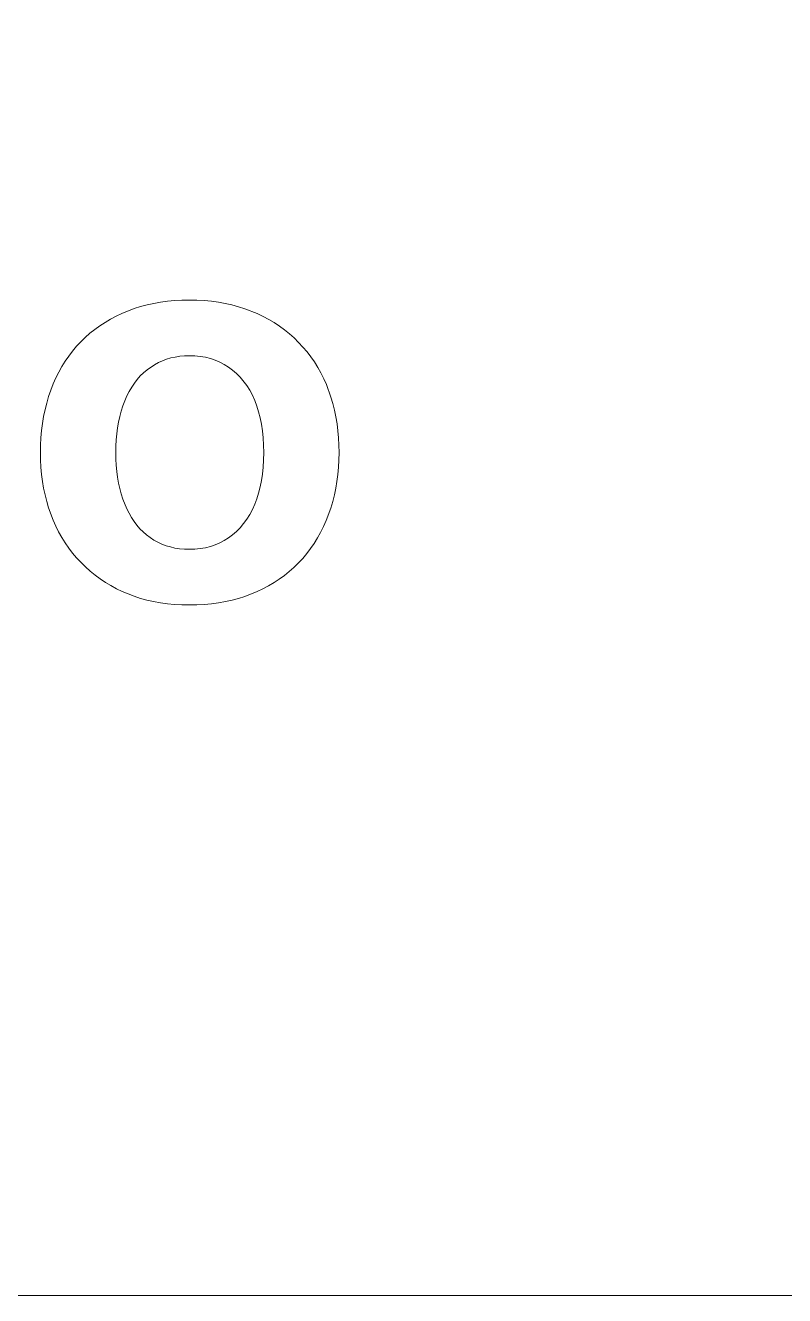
# Model space of a CAD drawing. Header units: millimetres. Extents: x -101 to 34, y -11 to -1.
# Drawn here: x -71.86 to -68.87, y -11.25 to -6.25 of the extents above; entities that cross this region are included whole.
import ezdxf

# ---------------------------------------------------------------- set-up
doc = ezdxf.new("R2010")
doc.units = ezdxf.units.MM
doc.header["$MEASUREMENT"] = 0
doc.layers.add('Layer 1', color=7, linetype='Continuous')

msp = doc.modelspace()

# ---------------------------------------------------------------- linework, layer by layer
at = {"layer": 'Layer 1', "lineweight": 20}
for points, knots in [([(-100.9197, -2.2468), (-100.9197, -2.2468), (-100.9197, -1.2468), (-100.9197, -1.2468), (-55.9197, -1.2468), (-10.9197, -1.2468), (34.0803, -1.2468), (34.0803, -1.2468), (34.0803, -10.2468), (34.0803, -10.2468)], [0, 0, 0, 0, 0.333333, 0.333333, 0.333333, 0.666667, 0.666667, 0.666667, 1, 1, 1, 1]), ([(19.0803, -10.2468), (19.0803, -10.2468), (34.0803, -10.2468), (34.0803, -10.2468), (34.0803, -10.2468), (34.0803, -11.2468), (34.0803, -11.2468), (-10.9197, -11.2468), (-55.9197, -11.2468), (-100.9197, -11.2468), (-100.9197, -11.2468), (-100.9197, -2.2468), (-100.9197, -2.2468), (-100.9197, -2.2468), (-85.9197, -2.2468), (-85.9197, -2.2468), (-85.9197, -2.2468), (-85.9197, -3.2468), (-85.9197, -3.2468), (-85.9197, -3.2468), (-70.9197, -3.2468), (-70.9197, -3.2468), (-70.9197, -3.2468), (-70.9197, -4.2468), (-70.9197, -4.2468), (-70.9197, -4.2468), (-55.9197, -4.2468), (-55.9197, -4.2468), (-55.9197, -4.2468), (-55.9197, -5.2468), (-55.9197, -5.2468), (-55.9197, -5.2468), (-40.9197, -5.2468), (-40.9197, -5.2468), (-40.9197, -5.2468), (-40.9197, -6.2468), (-40.9197, -6.2468), (-40.9197, -6.2468), (-25.9197, -6.2468), (-25.9197, -6.2468), (-25.9197, -6.2468), (-25.9197, -7.2468), (-25.9197, -7.2468), (-25.9197, -7.2468), (-10.9197, -7.2468), (-10.9197, -7.2468), (-10.9197, -7.2468), (-10.9197, -8.2468), (-10.9197, -8.2468), (-10.9197, -8.2468), (4.0803, -8.2468), (4.0803, -8.2468), (4.0803, -8.2468), (4.0803, -9.2468), (4.0803, -9.2468), (4.0803, -9.2468), (19.0803, -9.2468), (19.0803, -9.2468), (19.0803, -9.2468), (19.0803, -10.2468), (19.0803, -10.2468)], [0, 0, 0, 0, 0.05, 0.05, 0.05, 0.1, 0.1, 0.1, 0.15, 0.15, 0.15, 0.2, 0.2, 0.2, 0.25, 0.25, 0.25, 0.3, 0.3, 0.3, 0.35, 0.35, 0.35, 0.4, 0.4, 0.4, 0.45, 0.45, 0.45, 0.5, 0.5, 0.5, 0.55, 0.55, 0.55, 0.6, 0.6, 0.6, 0.65, 0.65, 0.65, 0.7, 0.7, 0.7, 0.75, 0.75, 0.75, 0.8, 0.8, 0.8, 0.85, 0.85, 0.85, 0.9, 0.9, 0.9, 0.95, 0.95, 0.95, 1, 1, 1, 1])]:
    msp.add_open_spline(points, degree=3, knots=knots, dxfattribs=at)
at = {"layer": 'Layer 1', "color": 1, "lineweight": 9}
for points, knots in [([(-70.6252, -7.9285), (-70.6252, -7.9285), (-70.6257, -7.9576), (-70.6257, -7.9576), (-70.6257, -7.9576), (-70.6257, -7.9576), (-70.6257, -7.9576), (-70.6257, -7.9576), (-70.6272, -7.9862), (-70.6272, -7.9862), (-70.6272, -7.9862), (-70.6272, -7.9862), (-70.6272, -7.9862), (-70.6272, -7.9862), (-70.6298, -8.0142), (-70.6298, -8.0142), (-70.6298, -8.0142), (-70.6298, -8.0142), (-70.6298, -8.0142), (-70.6298, -8.0142), (-70.6333, -8.0418), (-70.6333, -8.0418), (-70.6333, -8.0418), (-70.6333, -8.0418), (-70.6333, -8.0418), (-70.6333, -8.0418), (-70.6378, -8.0688), (-70.6378, -8.0688), (-70.6378, -8.0688), (-70.6378, -8.0688), (-70.6378, -8.0688), (-70.6378, -8.0688), (-70.6434, -8.0953), (-70.6434, -8.0953), (-70.6434, -8.0953), (-70.6434, -8.0953), (-70.6434, -8.0953), (-70.6434, -8.0953), (-70.65, -8.1213), (-70.65, -8.1213), (-70.65, -8.1213), (-70.65, -8.1213), (-70.65, -8.1213), (-70.65, -8.1213), (-70.6576, -8.1468), (-70.6576, -8.1468), (-70.6576, -8.1468), (-70.6576, -8.1468), (-70.6576, -8.1468), (-70.6576, -8.1468), (-70.6759, -8.1961), (-70.6759, -8.1961), (-70.6759, -8.1961), (-70.6759, -8.1961), (-70.6759, -8.1961), (-70.6759, -8.1961), (-70.6864, -8.2197), (-70.6864, -8.2197), (-70.6864, -8.2197), (-70.6864, -8.2197), (-70.6864, -8.2197), (-70.6864, -8.2197), (-70.6979, -8.2425), (-70.6979, -8.2425), (-70.6979, -8.2425), (-70.6979, -8.2425), (-70.6979, -8.2425), (-70.6979, -8.2425), (-70.7102, -8.2645), (-70.7102, -8.2645), (-70.7102, -8.2645), (-70.7102, -8.2645), (-70.7102, -8.2645), (-70.7102, -8.2645), (-70.7234, -8.2858), (-70.7234, -8.2858), (-70.7234, -8.2858), (-70.7234, -8.2858), (-70.7234, -8.2858), (-70.7234, -8.2858), (-70.7375, -8.3062), (-70.7375, -8.3062), (-70.7375, -8.3062), (-70.7375, -8.3062), (-70.7375, -8.3062), (-70.7375, -8.3062), (-70.7525, -8.3259), (-70.7525, -8.3259), (-70.7525, -8.3259), (-70.7525, -8.3259), (-70.7525, -8.3259), (-70.7525, -8.3259), (-70.7685, -8.3449), (-70.7685, -8.3449), (-70.7685, -8.3449), (-70.7685, -8.3449), (-70.7685, -8.3449), (-70.7685, -8.3449), (-70.8031, -8.3803), (-70.8031, -8.3803), (-70.8031, -8.3803), (-70.8031, -8.3803), (-70.8031, -8.3803), (-70.8031, -8.3803), (-70.8214, -8.3967), (-70.8214, -8.3967), (-70.8214, -8.3967), (-70.8214, -8.3967), (-70.8214, -8.3967), (-70.8214, -8.3967), (-70.8406, -8.4122), (-70.8406, -8.4122), (-70.8406, -8.4122), (-70.8406, -8.4122), (-70.8406, -8.4122), (-70.8406, -8.4122), (-70.8605, -8.4268), (-70.8605, -8.4268), (-70.8605, -8.4268), (-70.8605, -8.4268), (-70.8605, -8.4268), (-70.8605, -8.4268), (-70.8813, -8.4404), (-70.8813, -8.4404), (-70.8813, -8.4404), (-70.8813, -8.4404), (-70.8813, -8.4404), (-70.8813, -8.4404), (-70.9027, -8.4529), (-70.9027, -8.4529), (-70.9027, -8.4529), (-70.9027, -8.4529), (-70.9027, -8.4529), (-70.9027, -8.4529), (-70.9249, -8.4648), (-70.9249, -8.4648), (-70.9249, -8.4648), (-70.9249, -8.4648), (-70.9249, -8.4648), (-70.9249, -8.4648), (-70.9479, -8.4756), (-70.9479, -8.4756), (-70.9479, -8.4756), (-70.9479, -8.4756), (-70.9479, -8.4756), (-70.9479, -8.4756), (-70.9957, -8.4944), (-70.9957, -8.4944), (-70.9957, -8.4944), (-70.9957, -8.4944), (-70.9957, -8.4944), (-70.9957, -8.4944), (-71.0208, -8.5024), (-71.0208, -8.5024), (-71.0208, -8.5024), (-71.0208, -8.5024), (-71.0208, -8.5024), (-71.0208, -8.5024), (-71.0465, -8.5092), (-71.0465, -8.5092), (-71.0465, -8.5092), (-71.0465, -8.5092), (-71.0465, -8.5092), (-71.0465, -8.5092), (-71.0729, -8.515), (-71.0729, -8.515), (-71.0729, -8.515), (-71.0729, -8.515), (-71.0729, -8.515), (-71.0729, -8.515), (-71.0999, -8.5198), (-71.0999, -8.5198), (-71.0999, -8.5198), (-71.0999, -8.5198), (-71.0999, -8.5198), (-71.0999, -8.5198), (-71.1276, -8.5236), (-71.1276, -8.5236), (-71.1276, -8.5236), (-71.1276, -8.5236), (-71.1276, -8.5236), (-71.1276, -8.5236), (-71.156, -8.5262), (-71.156, -8.5262), (-71.156, -8.5262), (-71.156, -8.5262), (-71.156, -8.5262), (-71.156, -8.5262), (-71.185, -8.5278), (-71.185, -8.5278), (-71.185, -8.5278), (-71.185, -8.5278), (-71.185, -8.5278), (-71.185, -8.5278), (-71.2443, -8.5278), (-71.2443, -8.5278), (-71.2443, -8.5278), (-71.2443, -8.5278), (-71.2443, -8.5278), (-71.2443, -8.5278), (-71.2731, -8.5262), (-71.2731, -8.5262), (-71.2731, -8.5262), (-71.2731, -8.5262), (-71.2731, -8.5262), (-71.2731, -8.5262), (-71.3013, -8.5236), (-71.3013, -8.5236), (-71.3013, -8.5236), (-71.3013, -8.5236), (-71.3013, -8.5236), (-71.3013, -8.5236), (-71.3289, -8.5198), (-71.3289, -8.5198), (-71.3289, -8.5198), (-71.3289, -8.5198), (-71.3289, -8.5198), (-71.3289, -8.5198), (-71.3557, -8.515), (-71.3557, -8.515), (-71.3557, -8.515), (-71.3557, -8.515), (-71.3557, -8.515), (-71.3557, -8.515), (-71.3818, -8.5092), (-71.3818, -8.5092), (-71.3818, -8.5092), (-71.3818, -8.5092), (-71.3818, -8.5092), (-71.3818, -8.5092), (-71.4073, -8.5022), (-71.4073, -8.5022), (-71.4073, -8.5022), (-71.4073, -8.5022), (-71.4073, -8.5022), (-71.4073, -8.5022), (-71.432, -8.4942), (-71.432, -8.4942), (-71.432, -8.4942), (-71.432, -8.4942), (-71.432, -8.4942), (-71.432, -8.4942), (-71.4796, -8.4751), (-71.4796, -8.4751), (-71.4796, -8.4751), (-71.4796, -8.4751), (-71.4796, -8.4751), (-71.4796, -8.4751), (-71.5022, -8.4641), (-71.5022, -8.4641), (-71.5022, -8.4641), (-71.5022, -8.4641), (-71.5022, -8.4641), (-71.5022, -8.4641), (-71.5243, -8.4521), (-71.5243, -8.4521), (-71.5243, -8.4521), (-71.5243, -8.4521), (-71.5243, -8.4521), (-71.5243, -8.4521), (-71.5456, -8.4393), (-71.5456, -8.4393), (-71.5456, -8.4393), (-71.5456, -8.4393), (-71.5456, -8.4393), (-71.5456, -8.4393), (-71.5662, -8.4255), (-71.5662, -8.4255), (-71.5662, -8.4255), (-71.5662, -8.4255), (-71.5662, -8.4255), (-71.5662, -8.4255), (-71.5862, -8.4108), (-71.5862, -8.4108), (-71.5862, -8.4108), (-71.5862, -8.4108), (-71.5862, -8.4108), (-71.5862, -8.4108), (-71.6054, -8.3951), (-71.6054, -8.3951), (-71.6054, -8.3951), (-71.6054, -8.3951), (-71.6054, -8.3951), (-71.6054, -8.3951), (-71.624, -8.3786), (-71.624, -8.3786), (-71.624, -8.3786), (-71.624, -8.3786), (-71.624, -8.3786), (-71.624, -8.3786), (-71.6587, -8.3429), (-71.6587, -8.3429), (-71.6587, -8.3429), (-71.6587, -8.3429), (-71.6587, -8.3429), (-71.6587, -8.3429), (-71.6747, -8.324), (-71.6747, -8.324), (-71.6747, -8.324), (-71.6747, -8.324), (-71.6747, -8.324), (-71.6747, -8.324), (-71.6898, -8.3043), (-71.6898, -8.3043), (-71.6898, -8.3043), (-71.6898, -8.3043), (-71.6898, -8.3043), (-71.6898, -8.3043), (-71.7039, -8.2839), (-71.7039, -8.2839), (-71.7039, -8.2839), (-71.7039, -8.2839), (-71.7039, -8.2839), (-71.7039, -8.2839), (-71.7172, -8.2628), (-71.7172, -8.2628), (-71.7172, -8.2628), (-71.7172, -8.2628), (-71.7172, -8.2628), (-71.7172, -8.2628), (-71.7295, -8.2409), (-71.7295, -8.2409), (-71.7295, -8.2409), (-71.7295, -8.2409), (-71.7295, -8.2409), (-71.7295, -8.2409), (-71.7408, -8.2183), (-71.7408, -8.2183), (-71.7408, -8.2183), (-71.7408, -8.2183), (-71.7408, -8.2183), (-71.7408, -8.2183), (-71.7513, -8.195), (-71.7513, -8.195), (-71.7513, -8.195), (-71.7513, -8.195), (-71.7513, -8.195), (-71.7513, -8.195), (-71.7692, -8.1462), (-71.7692, -8.1462), (-71.7692, -8.1462), (-71.7692, -8.1462), (-71.7692, -8.1462), (-71.7692, -8.1462), (-71.7766, -8.121), (-71.7766, -8.121), (-71.7766, -8.121), (-71.7766, -8.121), (-71.7766, -8.121), (-71.7766, -8.121), (-71.7831, -8.095), (-71.7831, -8.095), (-71.7831, -8.095), (-71.7831, -8.095), (-71.7831, -8.095), (-71.7831, -8.095), (-71.7887, -8.0686), (-71.7887, -8.0686), (-71.7887, -8.0686), (-71.7887, -8.0686), (-71.7887, -8.0686), (-71.7887, -8.0686), (-71.7932, -8.0417), (-71.7932, -8.0417), (-71.7932, -8.0417), (-71.7932, -8.0417), (-71.7932, -8.0417), (-71.7932, -8.0417), (-71.7967, -8.0141), (-71.7967, -8.0141), (-71.7967, -8.0141), (-71.7967, -8.0141), (-71.7967, -8.0141), (-71.7967, -8.0141), (-71.7993, -7.986), (-71.7993, -7.986), (-71.7993, -7.986), (-71.7993, -7.986), (-71.7993, -7.986), (-71.7993, -7.986), (-71.8008, -7.9574), (-71.8008, -7.9574), (-71.8008, -7.9574), (-71.8008, -7.9574), (-71.8008, -7.9574), (-71.8008, -7.9574), (-71.8008, -7.8986), (-71.8008, -7.8986), (-71.8008, -7.8986), (-71.8008, -7.8986), (-71.8008, -7.8986), (-71.8008, -7.8986), (-71.7993, -7.8697), (-71.7993, -7.8697), (-71.7993, -7.8697), (-71.7993, -7.8697), (-71.7993, -7.8697), (-71.7993, -7.8697), (-71.7967, -7.8412), (-71.7967, -7.8412), (-71.7967, -7.8412), (-71.7967, -7.8412), (-71.7967, -7.8412), (-71.7967, -7.8412), (-71.7932, -7.8134), (-71.7932, -7.8134), (-71.7932, -7.8134), (-71.7932, -7.8134), (-71.7932, -7.8134), (-71.7932, -7.8134), (-71.7887, -7.7861), (-71.7887, -7.7861), (-71.7887, -7.7861), (-71.7887, -7.7861), (-71.7887, -7.7861), (-71.7887, -7.7861), (-71.7831, -7.7593), (-71.7831, -7.7593), (-71.7831, -7.7593), (-71.7831, -7.7593), (-71.7831, -7.7593), (-71.7831, -7.7593), (-71.7765, -7.7332), (-71.7765, -7.7332), (-71.7765, -7.7332), (-71.7765, -7.7332), (-71.7765, -7.7332), (-71.7765, -7.7332), (-71.7689, -7.7077), (-71.7689, -7.7077), (-71.7689, -7.7077), (-71.7689, -7.7077), (-71.7689, -7.7077), (-71.7689, -7.7077), (-71.7506, -7.6583), (-71.7506, -7.6583), (-71.7506, -7.6583), (-71.7506, -7.6583), (-71.7506, -7.6583), (-71.7506, -7.6583), (-71.7401, -7.6347), (-71.7401, -7.6347), (-71.7401, -7.6347), (-71.7401, -7.6347), (-71.7401, -7.6347), (-71.7401, -7.6347), (-71.7288, -7.612), (-71.7288, -7.612), (-71.7288, -7.612), (-71.7288, -7.612), (-71.7288, -7.612), (-71.7288, -7.612), (-71.7166, -7.59), (-71.7166, -7.59), (-71.7166, -7.59), (-71.7166, -7.59), (-71.7166, -7.59), (-71.7166, -7.59), (-71.7034, -7.5689), (-71.7034, -7.5689), (-71.7034, -7.5689), (-71.7034, -7.5689), (-71.7034, -7.5689), (-71.7034, -7.5689), (-71.6895, -7.5485), (-71.6895, -7.5485), (-71.6895, -7.5485), (-71.6895, -7.5485), (-71.6895, -7.5485), (-71.6895, -7.5485), (-71.6746, -7.5289), (-71.6746, -7.5289), (-71.6746, -7.5289), (-71.6746, -7.5289), (-71.6746, -7.5289), (-71.6746, -7.5289), (-71.6589, -7.5101), (-71.6589, -7.5101), (-71.6589, -7.5101), (-71.6589, -7.5101), (-71.6589, -7.5101), (-71.6589, -7.5101), (-71.6247, -7.4751), (-71.6247, -7.4751), (-71.6247, -7.4751), (-71.6247, -7.4751), (-71.6247, -7.4751), (-71.6247, -7.4751), (-71.6064, -7.4589), (-71.6064, -7.4589), (-71.6064, -7.4589), (-71.6064, -7.4589), (-71.6064, -7.4589), (-71.6064, -7.4589), (-71.5873, -7.4437), (-71.5873, -7.4437), (-71.5873, -7.4437), (-71.5873, -7.4437), (-71.5873, -7.4437), (-71.5873, -7.4437), (-71.5674, -7.4293), (-71.5674, -7.4293), (-71.5674, -7.4293), (-71.5674, -7.4293), (-71.5674, -7.4293), (-71.5674, -7.4293), (-71.5467, -7.4157), (-71.5467, -7.4157), (-71.5467, -7.4157), (-71.5467, -7.4157), (-71.5467, -7.4157), (-71.5467, -7.4157), (-71.5253, -7.4032), (-71.5253, -7.4032), (-71.5253, -7.4032), (-71.5253, -7.4032), (-71.5253, -7.4032), (-71.5253, -7.4032), (-71.503, -7.3914), (-71.503, -7.3914), (-71.503, -7.3914), (-71.503, -7.3914), (-71.503, -7.3914), (-71.503, -7.3914), (-71.48, -7.3807), (-71.48, -7.3807), (-71.48, -7.3807), (-71.48, -7.3807), (-71.48, -7.3807), (-71.48, -7.3807), (-71.4316, -7.3617), (-71.4316, -7.3617), (-71.4316, -7.3617), (-71.4316, -7.3617), (-71.4316, -7.3617), (-71.4316, -7.3617), (-71.4065, -7.3538), (-71.4065, -7.3538), (-71.4065, -7.3538), (-71.4065, -7.3538), (-71.4065, -7.3538), (-71.4065, -7.3538), (-71.3809, -7.3469), (-71.3809, -7.3469), (-71.3809, -7.3469), (-71.3809, -7.3469), (-71.3809, -7.3469), (-71.3809, -7.3469), (-71.3546, -7.3411), (-71.3546, -7.3411), (-71.3546, -7.3411), (-71.3546, -7.3411), (-71.3546, -7.3411), (-71.3546, -7.3411), (-71.3278, -7.3364), (-71.3278, -7.3364), (-71.3278, -7.3364), (-71.3278, -7.3364), (-71.3278, -7.3364), (-71.3278, -7.3364), (-71.3004, -7.3327), (-71.3004, -7.3327), (-71.3004, -7.3327), (-71.3004, -7.3327), (-71.3004, -7.3327), (-71.3004, -7.3327), (-71.2724, -7.33), (-71.2724, -7.33), (-71.2724, -7.33), (-71.2724, -7.33), (-71.2724, -7.33), (-71.2724, -7.33), (-71.2438, -7.3284), (-71.2438, -7.3284), (-71.2438, -7.3284), (-71.2438, -7.3284), (-71.2438, -7.3284), (-71.2438, -7.3284), (-71.1852, -7.3284), (-71.1852, -7.3284), (-71.1852, -7.3284), (-71.1852, -7.3284), (-71.1852, -7.3284), (-71.1852, -7.3284), (-71.1564, -7.33), (-71.1564, -7.33), (-71.1564, -7.33), (-71.1564, -7.33), (-71.1564, -7.33), (-71.1564, -7.33), (-71.1281, -7.3327), (-71.1281, -7.3327), (-71.1281, -7.3327), (-71.1281, -7.3327), (-71.1281, -7.3327), (-71.1281, -7.3327), (-71.1005, -7.3364), (-71.1005, -7.3364), (-71.1005, -7.3364), (-71.1005, -7.3364), (-71.1005, -7.3364), (-71.1005, -7.3364), (-71.0734, -7.3412), (-71.0734, -7.3412), (-71.0734, -7.3412), (-71.0734, -7.3412), (-71.0734, -7.3412), (-71.0734, -7.3412), (-71.047, -7.3471), (-71.047, -7.3471), (-71.047, -7.3471), (-71.047, -7.3471), (-71.047, -7.3471), (-71.047, -7.3471), (-71.0212, -7.354), (-71.0212, -7.354), (-71.0212, -7.354), (-71.0212, -7.354), (-71.0212, -7.354), (-71.0212, -7.354), (-70.996, -7.362), (-70.996, -7.362), (-70.996, -7.362), (-70.996, -7.362), (-70.996, -7.362), (-70.996, -7.362), (-70.9476, -7.3811), (-70.9476, -7.3811), (-70.9476, -7.3811), (-70.9476, -7.3811), (-70.9476, -7.3811), (-70.9476, -7.3811), (-70.9245, -7.3921), (-70.9245, -7.3921), (-70.9245, -7.3921), (-70.9245, -7.3921), (-70.9245, -7.3921), (-70.9245, -7.3921), (-70.9021, -7.404), (-70.9021, -7.404), (-70.9021, -7.404), (-70.9021, -7.404), (-70.9021, -7.404), (-70.9021, -7.404), (-70.8806, -7.4168), (-70.8806, -7.4168), (-70.8806, -7.4168), (-70.8806, -7.4168), (-70.8806, -7.4168), (-70.8806, -7.4168), (-70.8598, -7.4306), (-70.8598, -7.4306), (-70.8598, -7.4306), (-70.8598, -7.4306), (-70.8598, -7.4306), (-70.8598, -7.4306), (-70.8398, -7.4453), (-70.8398, -7.4453), (-70.8398, -7.4453), (-70.8398, -7.4453), (-70.8398, -7.4453), (-70.8398, -7.4453), (-70.8205, -7.4608), (-70.8205, -7.4608), (-70.8205, -7.4608), (-70.8205, -7.4608), (-70.8205, -7.4608), (-70.8205, -7.4608), (-70.802, -7.4773), (-70.802, -7.4773), (-70.802, -7.4773), (-70.802, -7.4773), (-70.802, -7.4773), (-70.802, -7.4773), (-70.7674, -7.5128), (-70.7674, -7.5128), (-70.7674, -7.5128), (-70.7674, -7.5128), (-70.7674, -7.5128), (-70.7674, -7.5128), (-70.7514, -7.5317), (-70.7514, -7.5317), (-70.7514, -7.5317), (-70.7514, -7.5317), (-70.7514, -7.5317), (-70.7514, -7.5317), (-70.7364, -7.5513), (-70.7364, -7.5513), (-70.7364, -7.5513), (-70.7364, -7.5513), (-70.7364, -7.5513), (-70.7364, -7.5513), (-70.7223, -7.5717), (-70.7223, -7.5717), (-70.7223, -7.5717), (-70.7223, -7.5717), (-70.7223, -7.5717), (-70.7223, -7.5717), (-70.7091, -7.5929), (-70.7091, -7.5929), (-70.7091, -7.5929), (-70.7091, -7.5929), (-70.7091, -7.5929), (-70.7091, -7.5929), (-70.6969, -7.6148), (-70.6969, -7.6148), (-70.6969, -7.6148), (-70.6969, -7.6148), (-70.6969, -7.6148), (-70.6969, -7.6148), (-70.6856, -7.6375), (-70.6856, -7.6375), (-70.6856, -7.6375), (-70.6856, -7.6375), (-70.6856, -7.6375), (-70.6856, -7.6375), (-70.6752, -7.661), (-70.6752, -7.661), (-70.6752, -7.661), (-70.6752, -7.661), (-70.6752, -7.661), (-70.6752, -7.661), (-70.6573, -7.7099), (-70.6573, -7.7099), (-70.6573, -7.7099), (-70.6573, -7.7099), (-70.6573, -7.7099), (-70.6573, -7.7099), (-70.6499, -7.7353), (-70.6499, -7.7353), (-70.6499, -7.7353), (-70.6499, -7.7353), (-70.6499, -7.7353), (-70.6499, -7.7353), (-70.6434, -7.7612), (-70.6434, -7.7612), (-70.6434, -7.7612), (-70.6434, -7.7612), (-70.6434, -7.7612), (-70.6434, -7.7612), (-70.6378, -7.7877), (-70.6378, -7.7877), (-70.6378, -7.7877), (-70.6378, -7.7877), (-70.6378, -7.7877), (-70.6378, -7.7877), (-70.6332, -7.8148), (-70.6332, -7.8148), (-70.6332, -7.8148), (-70.6332, -7.8148), (-70.6332, -7.8148), (-70.6332, -7.8148), (-70.6297, -7.8423), (-70.6297, -7.8423), (-70.6297, -7.8423), (-70.6297, -7.8423), (-70.6297, -7.8423), (-70.6297, -7.8423), (-70.6272, -7.8705), (-70.6272, -7.8705), (-70.6272, -7.8705), (-70.6272, -7.8705), (-70.6272, -7.8705), (-70.6272, -7.8705), (-70.6257, -7.8992), (-70.6257, -7.8992), (-70.6257, -7.8992), (-70.6257, -7.8992), (-70.6257, -7.8992), (-70.6257, -7.8992), (-70.6252, -7.9285), (-70.6252, -7.9285)], [0, 0, 0, 0, 0.003891, 0.003891, 0.003891, 0.007782, 0.007782, 0.007782, 0.011673, 0.011673, 0.011673, 0.015564, 0.015564, 0.015564, 0.019455, 0.019455, 0.019455, 0.023346, 0.023346, 0.023346, 0.027237, 0.027237, 0.027237, 0.031128, 0.031128, 0.031128, 0.035019, 0.035019, 0.035019, 0.038911, 0.038911, 0.038911, 0.042802, 0.042802, 0.042802, 0.046693, 0.046693, 0.046693, 0.050584, 0.050584, 0.050584, 0.054475, 0.054475, 0.054475, 0.058366, 0.058366, 0.058366, 0.062257, 0.062257, 0.062257, 0.066148, 0.066148, 0.066148, 0.070039, 0.070039, 0.070039, 0.07393, 0.07393, 0.07393, 0.077821, 0.077821, 0.077821, 0.081712, 0.081712, 0.081712, 0.085603, 0.085603, 0.085603, 0.089494, 0.089494, 0.089494, 0.093385, 0.093385, 0.093385, 0.097276, 0.097276, 0.097276, 0.101167, 0.101167, 0.101167, 0.105058, 0.105058, 0.105058, 0.108949, 0.108949, 0.108949, 0.11284, 0.11284, 0.11284, 0.116732, 0.116732, 0.116732, 0.120623, 0.120623, 0.120623, 0.124514, 0.124514, 0.124514, 0.128405, 0.128405, 0.128405, 0.132296, 0.132296, 0.132296, 0.136187, 0.136187, 0.136187, 0.140078, 0.140078, 0.140078, 0.143969, 0.143969, 0.143969, 0.14786, 0.14786, 0.14786, 0.151751, 0.151751, 0.151751, 0.155642, 0.155642, 0.155642, 0.159533, 0.159533, 0.159533, 0.163424, 0.163424, 0.163424, 0.167315, 0.167315, 0.167315, 0.171206, 0.171206, 0.171206, 0.175097, 0.175097, 0.175097, 0.178988, 0.178988, 0.178988, 0.182879, 0.182879, 0.182879, 0.18677, 0.18677, 0.18677, 0.190661, 0.190661, 0.190661, 0.194553, 0.194553, 0.194553, 0.198444, 0.198444, 0.198444, 0.202335, 0.202335, 0.202335, 0.206226, 0.206226, 0.206226, 0.210117, 0.210117, 0.210117, 0.214008, 0.214008, 0.214008, 0.217899, 0.217899, 0.217899, 0.22179, 0.22179, 0.22179, 0.225681, 0.225681, 0.225681, 0.229572, 0.229572, 0.229572, 0.233463, 0.233463, 0.233463, 0.237354, 0.237354, 0.237354, 0.241245, 0.241245, 0.241245, 0.245136, 0.245136, 0.245136, 0.249027, 0.249027, 0.249027, 0.252918, 0.252918, 0.252918, 0.256809, 0.256809, 0.256809, 0.2607, 0.2607, 0.2607, 0.264591, 0.264591, 0.264591, 0.268482, 0.268482, 0.268482, 0.272374, 0.272374, 0.272374, 0.276265, 0.276265, 0.276265, 0.280156, 0.280156, 0.280156, 0.284047, 0.284047, 0.284047, 0.287938, 0.287938, 0.287938, 0.291829, 0.291829, 0.291829, 0.29572, 0.29572, 0.29572, 0.299611, 0.299611, 0.299611, 0.303502, 0.303502, 0.303502, 0.307393, 0.307393, 0.307393, 0.311284, 0.311284, 0.311284, 0.315175, 0.315175, 0.315175, 0.319066, 0.319066, 0.319066, 0.322957, 0.322957, 0.322957, 0.326848, 0.326848, 0.326848, 0.330739, 0.330739, 0.330739, 0.33463, 0.33463, 0.33463, 0.338521, 0.338521, 0.338521, 0.342412, 0.342412, 0.342412, 0.346304, 0.346304, 0.346304, 0.350195, 0.350195, 0.350195, 0.354086, 0.354086, 0.354086, 0.357977, 0.357977, 0.357977, 0.361868, 0.361868, 0.361868, 0.365759, 0.365759, 0.365759, 0.36965, 0.36965, 0.36965, 0.373541, 0.373541, 0.373541, 0.377432, 0.377432, 0.377432, 0.381323, 0.381323, 0.381323, 0.385214, 0.385214, 0.385214, 0.389105, 0.389105, 0.389105, 0.392996, 0.392996, 0.392996, 0.396887, 0.396887, 0.396887, 0.400778, 0.400778, 0.400778, 0.404669, 0.404669, 0.404669, 0.40856, 0.40856, 0.40856, 0.412451, 0.412451, 0.412451, 0.416342, 0.416342, 0.416342, 0.420233, 0.420233, 0.420233, 0.424125, 0.424125, 0.424125, 0.428016, 0.428016, 0.428016, 0.431907, 0.431907, 0.431907, 0.435798, 0.435798, 0.435798, 0.439689, 0.439689, 0.439689, 0.44358, 0.44358, 0.44358, 0.447471, 0.447471, 0.447471, 0.451362, 0.451362, 0.451362, 0.455253, 0.455253, 0.455253, 0.459144, 0.459144, 0.459144, 0.463035, 0.463035, 0.463035, 0.466926, 0.466926, 0.466926, 0.470817, 0.470817, 0.470817, 0.474708, 0.474708, 0.474708, 0.478599, 0.478599, 0.478599, 0.48249, 0.48249, 0.48249, 0.486381, 0.486381, 0.486381, 0.490272, 0.490272, 0.490272, 0.494163, 0.494163, 0.494163, 0.498054, 0.498054, 0.498054, 0.501946, 0.501946, 0.501946, 0.505837, 0.505837, 0.505837, 0.509728, 0.509728, 0.509728, 0.513619, 0.513619, 0.513619, 0.51751, 0.51751, 0.51751, 0.521401, 0.521401, 0.521401, 0.525292, 0.525292, 0.525292, 0.529183, 0.529183, 0.529183, 0.533074, 0.533074, 0.533074, 0.536965, 0.536965, 0.536965, 0.540856, 0.540856, 0.540856, 0.544747, 0.544747, 0.544747, 0.548638, 0.548638, 0.548638, 0.552529, 0.552529, 0.552529, 0.55642, 0.55642, 0.55642, 0.560311, 0.560311, 0.560311, 0.564202, 0.564202, 0.564202, 0.568093, 0.568093, 0.568093, 0.571984, 0.571984, 0.571984, 0.575875, 0.575875, 0.575875, 0.579767, 0.579767, 0.579767, 0.583658, 0.583658, 0.583658, 0.587549, 0.587549, 0.587549, 0.59144, 0.59144, 0.59144, 0.595331, 0.595331, 0.595331, 0.599222, 0.599222, 0.599222, 0.603113, 0.603113, 0.603113, 0.607004, 0.607004, 0.607004, 0.610895, 0.610895, 0.610895, 0.614786, 0.614786, 0.614786, 0.618677, 0.618677, 0.618677, 0.622568, 0.622568, 0.622568, 0.626459, 0.626459, 0.626459, 0.63035, 0.63035, 0.63035, 0.634241, 0.634241, 0.634241, 0.638132, 0.638132, 0.638132, 0.642023, 0.642023, 0.642023, 0.645914, 0.645914, 0.645914, 0.649805, 0.649805, 0.649805, 0.653696, 0.653696, 0.653696, 0.657588, 0.657588, 0.657588, 0.661479, 0.661479, 0.661479, 0.66537, 0.66537, 0.66537, 0.669261, 0.669261, 0.669261, 0.673152, 0.673152, 0.673152, 0.677043, 0.677043, 0.677043, 0.680934, 0.680934, 0.680934, 0.684825, 0.684825, 0.684825, 0.688716, 0.688716, 0.688716, 0.692607, 0.692607, 0.692607, 0.696498, 0.696498, 0.696498, 0.700389, 0.700389, 0.700389, 0.70428, 0.70428, 0.70428, 0.708171, 0.708171, 0.708171, 0.712062, 0.712062, 0.712062, 0.715953, 0.715953, 0.715953, 0.719844, 0.719844, 0.719844, 0.723735, 0.723735, 0.723735, 0.727626, 0.727626, 0.727626, 0.731518, 0.731518, 0.731518, 0.735409, 0.735409, 0.735409, 0.7393, 0.7393, 0.7393, 0.743191, 0.743191, 0.743191, 0.747082, 0.747082, 0.747082, 0.750973, 0.750973, 0.750973, 0.754864, 0.754864, 0.754864, 0.758755, 0.758755, 0.758755, 0.762646, 0.762646, 0.762646, 0.766537, 0.766537, 0.766537, 0.770428, 0.770428, 0.770428, 0.774319, 0.774319, 0.774319, 0.77821, 0.77821, 0.77821, 0.782101, 0.782101, 0.782101, 0.785992, 0.785992, 0.785992, 0.789883, 0.789883, 0.789883, 0.793774, 0.793774, 0.793774, 0.797665, 0.797665, 0.797665, 0.801556, 0.801556, 0.801556, 0.805447, 0.805447, 0.805447, 0.809339, 0.809339, 0.809339, 0.81323, 0.81323, 0.81323, 0.817121, 0.817121, 0.817121, 0.821012, 0.821012, 0.821012, 0.824903, 0.824903, 0.824903, 0.828794, 0.828794, 0.828794, 0.832685, 0.832685, 0.832685, 0.836576, 0.836576, 0.836576, 0.840467, 0.840467, 0.840467, 0.844358, 0.844358, 0.844358, 0.848249, 0.848249, 0.848249, 0.85214, 0.85214, 0.85214, 0.856031, 0.856031, 0.856031, 0.859922, 0.859922, 0.859922, 0.863813, 0.863813, 0.863813, 0.867704, 0.867704, 0.867704, 0.871595, 0.871595, 0.871595, 0.875486, 0.875486, 0.875486, 0.879377, 0.879377, 0.879377, 0.883268, 0.883268, 0.883268, 0.88716, 0.88716, 0.88716, 0.891051, 0.891051, 0.891051, 0.894942, 0.894942, 0.894942, 0.898833, 0.898833, 0.898833, 0.902724, 0.902724, 0.902724, 0.906615, 0.906615, 0.906615, 0.910506, 0.910506, 0.910506, 0.914397, 0.914397, 0.914397, 0.918288, 0.918288, 0.918288, 0.922179, 0.922179, 0.922179, 0.92607, 0.92607, 0.92607, 0.929961, 0.929961, 0.929961, 0.933852, 0.933852, 0.933852, 0.937743, 0.937743, 0.937743, 0.941634, 0.941634, 0.941634, 0.945525, 0.945525, 0.945525, 0.949416, 0.949416, 0.949416, 0.953307, 0.953307, 0.953307, 0.957198, 0.957198, 0.957198, 0.961089, 0.961089, 0.961089, 0.964981, 0.964981, 0.964981, 0.968872, 0.968872, 0.968872, 0.972763, 0.972763, 0.972763, 0.976654, 0.976654, 0.976654, 0.980545, 0.980545, 0.980545, 0.984436, 0.984436, 0.984436, 0.988327, 0.988327, 0.988327, 0.992218, 0.992218, 0.992218, 0.996109, 0.996109, 0.996109, 1, 1, 1, 1]), ([(-70.922, -7.9285), (-70.922, -7.9285), (-70.9225, -7.8989), (-70.9225, -7.8989), (-70.9225, -7.8989), (-70.9225, -7.8989), (-70.9225, -7.8989), (-70.9225, -7.8989), (-70.9242, -7.8705), (-70.9242, -7.8705), (-70.9242, -7.8705), (-70.9242, -7.8705), (-70.9242, -7.8705), (-70.9242, -7.8705), (-70.927, -7.8432), (-70.927, -7.8432), (-70.927, -7.8432), (-70.927, -7.8432), (-70.927, -7.8432), (-70.927, -7.8432), (-70.9308, -7.817), (-70.9308, -7.817), (-70.9308, -7.817), (-70.9308, -7.817), (-70.9308, -7.817), (-70.9308, -7.817), (-70.9358, -7.792), (-70.9358, -7.792), (-70.9358, -7.792), (-70.9358, -7.792), (-70.9358, -7.792), (-70.9358, -7.792), (-70.9419, -7.768), (-70.9419, -7.768), (-70.9419, -7.768), (-70.9419, -7.768), (-70.9419, -7.768), (-70.9419, -7.768), (-70.949, -7.7452), (-70.949, -7.7452), (-70.949, -7.7452), (-70.949, -7.7452), (-70.949, -7.7452), (-70.949, -7.7452), (-70.9573, -7.7235), (-70.9573, -7.7235), (-70.9573, -7.7235), (-70.9573, -7.7235), (-70.9573, -7.7235), (-70.9573, -7.7235), (-70.9667, -7.7028), (-70.9667, -7.7028), (-70.9667, -7.7028), (-70.9667, -7.7028), (-70.9667, -7.7028), (-70.9667, -7.7028), (-70.9771, -7.6833), (-70.9771, -7.6833), (-70.9771, -7.6833), (-70.9771, -7.6833), (-70.9771, -7.6833), (-70.9771, -7.6833), (-70.9887, -7.6649), (-70.9887, -7.6649), (-70.9887, -7.6649), (-70.9887, -7.6649), (-70.9887, -7.6649), (-70.9887, -7.6649), (-71.015, -7.6315), (-71.015, -7.6315), (-71.015, -7.6315), (-71.015, -7.6315), (-71.015, -7.6315), (-71.015, -7.6315), (-71.0294, -7.6169), (-71.0294, -7.6169), (-71.0294, -7.6169), (-71.0294, -7.6169), (-71.0294, -7.6169), (-71.0294, -7.6169), (-71.0445, -7.6037), (-71.0445, -7.6037), (-71.0445, -7.6037), (-71.0445, -7.6037), (-71.0445, -7.6037), (-71.0445, -7.6037), (-71.0604, -7.5918), (-71.0604, -7.5918), (-71.0604, -7.5918), (-71.0604, -7.5918), (-71.0604, -7.5918), (-71.0604, -7.5918), (-71.0771, -7.5814), (-71.0771, -7.5814), (-71.0771, -7.5814), (-71.0771, -7.5814), (-71.0771, -7.5814), (-71.0771, -7.5814), (-71.0944, -7.5723), (-71.0944, -7.5723), (-71.0944, -7.5723), (-71.0944, -7.5723), (-71.0944, -7.5723), (-71.0944, -7.5723), (-71.1126, -7.5646), (-71.1126, -7.5646), (-71.1126, -7.5646), (-71.1126, -7.5646), (-71.1126, -7.5646), (-71.1126, -7.5646), (-71.1315, -7.5583), (-71.1315, -7.5583), (-71.1315, -7.5583), (-71.1315, -7.5583), (-71.1315, -7.5583), (-71.1315, -7.5583), (-71.1512, -7.5534), (-71.1512, -7.5534), (-71.1512, -7.5534), (-71.1512, -7.5534), (-71.1512, -7.5534), (-71.1512, -7.5534), (-71.1716, -7.55), (-71.1716, -7.55), (-71.1716, -7.55), (-71.1716, -7.55), (-71.1716, -7.55), (-71.1716, -7.55), (-71.1928, -7.5479), (-71.1928, -7.5479), (-71.1928, -7.5479), (-71.1928, -7.5479), (-71.1928, -7.5479), (-71.1928, -7.5479), (-71.2337, -7.5477), (-71.2337, -7.5477), (-71.2337, -7.5477), (-71.2337, -7.5477), (-71.2337, -7.5477), (-71.2337, -7.5477), (-71.2522, -7.5494), (-71.2522, -7.5494), (-71.2522, -7.5494), (-71.2522, -7.5494), (-71.2522, -7.5494), (-71.2522, -7.5494), (-71.2702, -7.5521), (-71.2702, -7.5521), (-71.2702, -7.5521), (-71.2702, -7.5521), (-71.2702, -7.5521), (-71.2702, -7.5521), (-71.2877, -7.5559), (-71.2877, -7.5559), (-71.2877, -7.5559), (-71.2877, -7.5559), (-71.2877, -7.5559), (-71.2877, -7.5559), (-71.3046, -7.5609), (-71.3046, -7.5609), (-71.3046, -7.5609), (-71.3046, -7.5609), (-71.3046, -7.5609), (-71.3046, -7.5609), (-71.321, -7.5669), (-71.321, -7.5669), (-71.321, -7.5669), (-71.321, -7.5669), (-71.321, -7.5669), (-71.321, -7.5669), (-71.3369, -7.5741), (-71.3369, -7.5741), (-71.3369, -7.5741), (-71.3369, -7.5741), (-71.3369, -7.5741), (-71.3369, -7.5741), (-71.3523, -7.5824), (-71.3523, -7.5824), (-71.3523, -7.5824), (-71.3523, -7.5824), (-71.3523, -7.5824), (-71.3523, -7.5824), (-71.3815, -7.6023), (-71.3815, -7.6023), (-71.3815, -7.6023), (-71.3815, -7.6023), (-71.3815, -7.6023), (-71.3815, -7.6023), (-71.395, -7.6139), (-71.395, -7.6139), (-71.395, -7.6139), (-71.395, -7.6139), (-71.395, -7.6139), (-71.395, -7.6139), (-71.4078, -7.6265), (-71.4078, -7.6265), (-71.4078, -7.6265), (-71.4078, -7.6265), (-71.4078, -7.6265), (-71.4078, -7.6265), (-71.4198, -7.6402), (-71.4198, -7.6402), (-71.4198, -7.6402), (-71.4198, -7.6402), (-71.4198, -7.6402), (-71.4198, -7.6402), (-71.4311, -7.6549), (-71.4311, -7.6549), (-71.4311, -7.6549), (-71.4311, -7.6549), (-71.4311, -7.6549), (-71.4311, -7.6549), (-71.4417, -7.6707), (-71.4417, -7.6707), (-71.4417, -7.6707), (-71.4417, -7.6707), (-71.4417, -7.6707), (-71.4417, -7.6707), (-71.4514, -7.6875), (-71.4514, -7.6875), (-71.4514, -7.6875), (-71.4514, -7.6875), (-71.4514, -7.6875), (-71.4514, -7.6875), (-71.4604, -7.7054), (-71.4604, -7.7054), (-71.4604, -7.7054), (-71.4604, -7.7054), (-71.4604, -7.7054), (-71.4604, -7.7054), (-71.4762, -7.7441), (-71.4762, -7.7441), (-71.4762, -7.7441), (-71.4762, -7.7441), (-71.4762, -7.7441), (-71.4762, -7.7441), (-71.4829, -7.7647), (-71.4829, -7.7647), (-71.4829, -7.7647), (-71.4829, -7.7647), (-71.4829, -7.7647), (-71.4829, -7.7647), (-71.4886, -7.7859), (-71.4886, -7.7859), (-71.4886, -7.7859), (-71.4886, -7.7859), (-71.4886, -7.7859), (-71.4886, -7.7859), (-71.4935, -7.808), (-71.4935, -7.808), (-71.4935, -7.808), (-71.4935, -7.808), (-71.4935, -7.808), (-71.4935, -7.808), (-71.4975, -7.8306), (-71.4975, -7.8306), (-71.4975, -7.8306), (-71.4975, -7.8306), (-71.4975, -7.8306), (-71.4975, -7.8306), (-71.5006, -7.8541), (-71.5006, -7.8541), (-71.5006, -7.8541), (-71.5006, -7.8541), (-71.5006, -7.8541), (-71.5006, -7.8541), (-71.5027, -7.8782), (-71.5027, -7.8782), (-71.5027, -7.8782), (-71.5027, -7.8782), (-71.5027, -7.8782), (-71.5027, -7.8782), (-71.5041, -7.903), (-71.5041, -7.903), (-71.5041, -7.903), (-71.5041, -7.903), (-71.5041, -7.903), (-71.5041, -7.903), (-71.5041, -7.9539), (-71.5041, -7.9539), (-71.5041, -7.9539), (-71.5041, -7.9539), (-71.5041, -7.9539), (-71.5041, -7.9539), (-71.5027, -7.9784), (-71.5027, -7.9784), (-71.5027, -7.9784), (-71.5027, -7.9784), (-71.5027, -7.9784), (-71.5027, -7.9784), (-71.5006, -8.0024), (-71.5006, -8.0024), (-71.5006, -8.0024), (-71.5006, -8.0024), (-71.5006, -8.0024), (-71.5006, -8.0024), (-71.4975, -8.0256), (-71.4975, -8.0256), (-71.4975, -8.0256), (-71.4975, -8.0256), (-71.4975, -8.0256), (-71.4975, -8.0256), (-71.4937, -8.0481), (-71.4937, -8.0481), (-71.4937, -8.0481), (-71.4937, -8.0481), (-71.4937, -8.0481), (-71.4937, -8.0481), (-71.4888, -8.0698), (-71.4888, -8.0698), (-71.4888, -8.0698), (-71.4888, -8.0698), (-71.4888, -8.0698), (-71.4888, -8.0698), (-71.4832, -8.0909), (-71.4832, -8.0909), (-71.4832, -8.0909), (-71.4832, -8.0909), (-71.4832, -8.0909), (-71.4832, -8.0909), (-71.4768, -8.1112), (-71.4768, -8.1112), (-71.4768, -8.1112), (-71.4768, -8.1112), (-71.4768, -8.1112), (-71.4768, -8.1112), (-71.4612, -8.1495), (-71.4612, -8.1495), (-71.4612, -8.1495), (-71.4612, -8.1495), (-71.4612, -8.1495), (-71.4612, -8.1495), (-71.4522, -8.1672), (-71.4522, -8.1672), (-71.4522, -8.1672), (-71.4522, -8.1672), (-71.4522, -8.1672), (-71.4522, -8.1672), (-71.4425, -8.1839), (-71.4425, -8.1839), (-71.4425, -8.1839), (-71.4425, -8.1839), (-71.4425, -8.1839), (-71.4425, -8.1839), (-71.4322, -8.1996), (-71.4322, -8.1996), (-71.4322, -8.1996), (-71.4322, -8.1996), (-71.4322, -8.1996), (-71.4322, -8.1996), (-71.4211, -8.2143), (-71.4211, -8.2143), (-71.4211, -8.2143), (-71.4211, -8.2143), (-71.4211, -8.2143), (-71.4211, -8.2143), (-71.4092, -8.2281), (-71.4092, -8.2281), (-71.4092, -8.2281), (-71.4092, -8.2281), (-71.4092, -8.2281), (-71.4092, -8.2281), (-71.3965, -8.2409), (-71.3965, -8.2409), (-71.3965, -8.2409), (-71.3965, -8.2409), (-71.3965, -8.2409), (-71.3965, -8.2409), (-71.3832, -8.2526), (-71.3832, -8.2526), (-71.3832, -8.2526), (-71.3832, -8.2526), (-71.3832, -8.2526), (-71.3832, -8.2526), (-71.3542, -8.2729), (-71.3542, -8.2729), (-71.3542, -8.2729), (-71.3542, -8.2729), (-71.3542, -8.2729), (-71.3542, -8.2729), (-71.3387, -8.2814), (-71.3387, -8.2814), (-71.3387, -8.2814), (-71.3387, -8.2814), (-71.3387, -8.2814), (-71.3387, -8.2814), (-71.3227, -8.2888), (-71.3227, -8.2888), (-71.3227, -8.2888), (-71.3227, -8.2888), (-71.3227, -8.2888), (-71.3227, -8.2888), (-71.3062, -8.295), (-71.3062, -8.295), (-71.3062, -8.295), (-71.3062, -8.295), (-71.3062, -8.295), (-71.3062, -8.295), (-71.289, -8.3), (-71.289, -8.3), (-71.289, -8.3), (-71.289, -8.3), (-71.289, -8.3), (-71.289, -8.3), (-71.2713, -8.304), (-71.2713, -8.304), (-71.2713, -8.304), (-71.2713, -8.304), (-71.2713, -8.304), (-71.2713, -8.304), (-71.253, -8.3068), (-71.253, -8.3068), (-71.253, -8.3068), (-71.253, -8.3068), (-71.253, -8.3068), (-71.253, -8.3068), (-71.2342, -8.3085), (-71.2342, -8.3085), (-71.2342, -8.3085), (-71.2342, -8.3085), (-71.2342, -8.3085), (-71.2342, -8.3085), (-71.1928, -8.3084), (-71.1928, -8.3084), (-71.1928, -8.3084), (-71.1928, -8.3084), (-71.1928, -8.3084), (-71.1928, -8.3084), (-71.1716, -8.3063), (-71.1716, -8.3063), (-71.1716, -8.3063), (-71.1716, -8.3063), (-71.1716, -8.3063), (-71.1716, -8.3063), (-71.1512, -8.3027), (-71.1512, -8.3027), (-71.1512, -8.3027), (-71.1512, -8.3027), (-71.1512, -8.3027), (-71.1512, -8.3027), (-71.1315, -8.2978), (-71.1315, -8.2978), (-71.1315, -8.2978), (-71.1315, -8.2978), (-71.1315, -8.2978), (-71.1315, -8.2978), (-71.1126, -8.2916), (-71.1126, -8.2916), (-71.1126, -8.2916), (-71.1126, -8.2916), (-71.1126, -8.2916), (-71.1126, -8.2916), (-71.0944, -8.2839), (-71.0944, -8.2839), (-71.0944, -8.2839), (-71.0944, -8.2839), (-71.0944, -8.2839), (-71.0944, -8.2839), (-71.0771, -8.2747), (-71.0771, -8.2747), (-71.0771, -8.2747), (-71.0771, -8.2747), (-71.0771, -8.2747), (-71.0771, -8.2747), (-71.0604, -8.2642), (-71.0604, -8.2642), (-71.0604, -8.2642), (-71.0604, -8.2642), (-71.0604, -8.2642), (-71.0604, -8.2642), (-71.0445, -8.2522), (-71.0445, -8.2522), (-71.0445, -8.2522), (-71.0445, -8.2522), (-71.0445, -8.2522), (-71.0445, -8.2522), (-71.0294, -8.2388), (-71.0294, -8.2388), (-71.0294, -8.2388), (-71.0294, -8.2388), (-71.0294, -8.2388), (-71.0294, -8.2388), (-71.015, -8.2241), (-71.015, -8.2241), (-71.015, -8.2241), (-71.015, -8.2241), (-71.015, -8.2241), (-71.015, -8.2241), (-70.9887, -8.1906), (-70.9887, -8.1906), (-70.9887, -8.1906), (-70.9887, -8.1906), (-70.9887, -8.1906), (-70.9887, -8.1906), (-70.9771, -8.1721), (-70.9771, -8.1721), (-70.9771, -8.1721), (-70.9771, -8.1721), (-70.9771, -8.1721), (-70.9771, -8.1721), (-70.9667, -8.1526), (-70.9667, -8.1526), (-70.9667, -8.1526), (-70.9667, -8.1526), (-70.9667, -8.1526), (-70.9667, -8.1526), (-70.9573, -8.132), (-70.9573, -8.132), (-70.9573, -8.132), (-70.9573, -8.132), (-70.9573, -8.132), (-70.9573, -8.132), (-70.949, -8.1103), (-70.949, -8.1103), (-70.949, -8.1103), (-70.949, -8.1103), (-70.949, -8.1103), (-70.949, -8.1103), (-70.9419, -8.0876), (-70.9419, -8.0876), (-70.9419, -8.0876), (-70.9419, -8.0876), (-70.9419, -8.0876), (-70.9419, -8.0876), (-70.9358, -8.0637), (-70.9358, -8.0637), (-70.9358, -8.0637), (-70.9358, -8.0637), (-70.9358, -8.0637), (-70.9358, -8.0637), (-70.9308, -8.0388), (-70.9308, -8.0388), (-70.9308, -8.0388), (-70.9308, -8.0388), (-70.9308, -8.0388), (-70.9308, -8.0388), (-70.927, -8.0128), (-70.927, -8.0128), (-70.927, -8.0128), (-70.927, -8.0128), (-70.927, -8.0128), (-70.927, -8.0128), (-70.9242, -7.9858), (-70.9242, -7.9858), (-70.9242, -7.9858), (-70.9242, -7.9858), (-70.9242, -7.9858), (-70.9242, -7.9858), (-70.9225, -7.9577), (-70.9225, -7.9577), (-70.9225, -7.9577), (-70.9225, -7.9577), (-70.9225, -7.9577), (-70.9225, -7.9577), (-70.922, -7.9285), (-70.922, -7.9285)], [0, 0, 0, 0, 0.005405, 0.005405, 0.005405, 0.010811, 0.010811, 0.010811, 0.016216, 0.016216, 0.016216, 0.021622, 0.021622, 0.021622, 0.027027, 0.027027, 0.027027, 0.032432, 0.032432, 0.032432, 0.037838, 0.037838, 0.037838, 0.043243, 0.043243, 0.043243, 0.048649, 0.048649, 0.048649, 0.054054, 0.054054, 0.054054, 0.059459, 0.059459, 0.059459, 0.064865, 0.064865, 0.064865, 0.07027, 0.07027, 0.07027, 0.075676, 0.075676, 0.075676, 0.081081, 0.081081, 0.081081, 0.086486, 0.086486, 0.086486, 0.091892, 0.091892, 0.091892, 0.097297, 0.097297, 0.097297, 0.102703, 0.102703, 0.102703, 0.108108, 0.108108, 0.108108, 0.113514, 0.113514, 0.113514, 0.118919, 0.118919, 0.118919, 0.124324, 0.124324, 0.124324, 0.12973, 0.12973, 0.12973, 0.135135, 0.135135, 0.135135, 0.140541, 0.140541, 0.140541, 0.145946, 0.145946, 0.145946, 0.151351, 0.151351, 0.151351, 0.156757, 0.156757, 0.156757, 0.162162, 0.162162, 0.162162, 0.167568, 0.167568, 0.167568, 0.172973, 0.172973, 0.172973, 0.178378, 0.178378, 0.178378, 0.183784, 0.183784, 0.183784, 0.189189, 0.189189, 0.189189, 0.194595, 0.194595, 0.194595, 0.2, 0.2, 0.2, 0.205405, 0.205405, 0.205405, 0.210811, 0.210811, 0.210811, 0.216216, 0.216216, 0.216216, 0.221622, 0.221622, 0.221622, 0.227027, 0.227027, 0.227027, 0.232432, 0.232432, 0.232432, 0.237838, 0.237838, 0.237838, 0.243243, 0.243243, 0.243243, 0.248649, 0.248649, 0.248649, 0.254054, 0.254054, 0.254054, 0.259459, 0.259459, 0.259459, 0.264865, 0.264865, 0.264865, 0.27027, 0.27027, 0.27027, 0.275676, 0.275676, 0.275676, 0.281081, 0.281081, 0.281081, 0.286486, 0.286486, 0.286486, 0.291892, 0.291892, 0.291892, 0.297297, 0.297297, 0.297297, 0.302703, 0.302703, 0.302703, 0.308108, 0.308108, 0.308108, 0.313514, 0.313514, 0.313514, 0.318919, 0.318919, 0.318919, 0.324324, 0.324324, 0.324324, 0.32973, 0.32973, 0.32973, 0.335135, 0.335135, 0.335135, 0.340541, 0.340541, 0.340541, 0.345946, 0.345946, 0.345946, 0.351351, 0.351351, 0.351351, 0.356757, 0.356757, 0.356757, 0.362162, 0.362162, 0.362162, 0.367568, 0.367568, 0.367568, 0.372973, 0.372973, 0.372973, 0.378378, 0.378378, 0.378378, 0.383784, 0.383784, 0.383784, 0.389189, 0.389189, 0.389189, 0.394595, 0.394595, 0.394595, 0.4, 0.4, 0.4, 0.405405, 0.405405, 0.405405, 0.410811, 0.410811, 0.410811, 0.416216, 0.416216, 0.416216, 0.421622, 0.421622, 0.421622, 0.427027, 0.427027, 0.427027, 0.432432, 0.432432, 0.432432, 0.437838, 0.437838, 0.437838, 0.443243, 0.443243, 0.443243, 0.448649, 0.448649, 0.448649, 0.454054, 0.454054, 0.454054, 0.459459, 0.459459, 0.459459, 0.464865, 0.464865, 0.464865, 0.47027, 0.47027, 0.47027, 0.475676, 0.475676, 0.475676, 0.481081, 0.481081, 0.481081, 0.486486, 0.486486, 0.486486, 0.491892, 0.491892, 0.491892, 0.497297, 0.497297, 0.497297, 0.502703, 0.502703, 0.502703, 0.508108, 0.508108, 0.508108, 0.513514, 0.513514, 0.513514, 0.518919, 0.518919, 0.518919, 0.524324, 0.524324, 0.524324, 0.52973, 0.52973, 0.52973, 0.535135, 0.535135, 0.535135, 0.540541, 0.540541, 0.540541, 0.545946, 0.545946, 0.545946, 0.551351, 0.551351, 0.551351, 0.556757, 0.556757, 0.556757, 0.562162, 0.562162, 0.562162, 0.567568, 0.567568, 0.567568, 0.572973, 0.572973, 0.572973, 0.578378, 0.578378, 0.578378, 0.583784, 0.583784, 0.583784, 0.589189, 0.589189, 0.589189, 0.594595, 0.594595, 0.594595, 0.6, 0.6, 0.6, 0.605405, 0.605405, 0.605405, 0.610811, 0.610811, 0.610811, 0.616216, 0.616216, 0.616216, 0.621622, 0.621622, 0.621622, 0.627027, 0.627027, 0.627027, 0.632432, 0.632432, 0.632432, 0.637838, 0.637838, 0.637838, 0.643243, 0.643243, 0.643243, 0.648649, 0.648649, 0.648649, 0.654054, 0.654054, 0.654054, 0.659459, 0.659459, 0.659459, 0.664865, 0.664865, 0.664865, 0.67027, 0.67027, 0.67027, 0.675676, 0.675676, 0.675676, 0.681081, 0.681081, 0.681081, 0.686486, 0.686486, 0.686486, 0.691892, 0.691892, 0.691892, 0.697297, 0.697297, 0.697297, 0.702703, 0.702703, 0.702703, 0.708108, 0.708108, 0.708108, 0.713514, 0.713514, 0.713514, 0.718919, 0.718919, 0.718919, 0.724324, 0.724324, 0.724324, 0.72973, 0.72973, 0.72973, 0.735135, 0.735135, 0.735135, 0.740541, 0.740541, 0.740541, 0.745946, 0.745946, 0.745946, 0.751351, 0.751351, 0.751351, 0.756757, 0.756757, 0.756757, 0.762162, 0.762162, 0.762162, 0.767568, 0.767568, 0.767568, 0.772973, 0.772973, 0.772973, 0.778378, 0.778378, 0.778378, 0.783784, 0.783784, 0.783784, 0.789189, 0.789189, 0.789189, 0.794595, 0.794595, 0.794595, 0.8, 0.8, 0.8, 0.805405, 0.805405, 0.805405, 0.810811, 0.810811, 0.810811, 0.816216, 0.816216, 0.816216, 0.821622, 0.821622, 0.821622, 0.827027, 0.827027, 0.827027, 0.832432, 0.832432, 0.832432, 0.837838, 0.837838, 0.837838, 0.843243, 0.843243, 0.843243, 0.848649, 0.848649, 0.848649, 0.854054, 0.854054, 0.854054, 0.859459, 0.859459, 0.859459, 0.864865, 0.864865, 0.864865, 0.87027, 0.87027, 0.87027, 0.875676, 0.875676, 0.875676, 0.881081, 0.881081, 0.881081, 0.886486, 0.886486, 0.886486, 0.891892, 0.891892, 0.891892, 0.897297, 0.897297, 0.897297, 0.902703, 0.902703, 0.902703, 0.908108, 0.908108, 0.908108, 0.913514, 0.913514, 0.913514, 0.918919, 0.918919, 0.918919, 0.924324, 0.924324, 0.924324, 0.92973, 0.92973, 0.92973, 0.935135, 0.935135, 0.935135, 0.940541, 0.940541, 0.940541, 0.945946, 0.945946, 0.945946, 0.951351, 0.951351, 0.951351, 0.956757, 0.956757, 0.956757, 0.962162, 0.962162, 0.962162, 0.967568, 0.967568, 0.967568, 0.972973, 0.972973, 0.972973, 0.978378, 0.978378, 0.978378, 0.983784, 0.983784, 0.983784, 0.989189, 0.989189, 0.989189, 0.994595, 0.994595, 0.994595, 1, 1, 1, 1])]:
    msp.add_open_spline(points, degree=3, knots=knots, dxfattribs=at)

doc.saveas('drawing.dxf')
